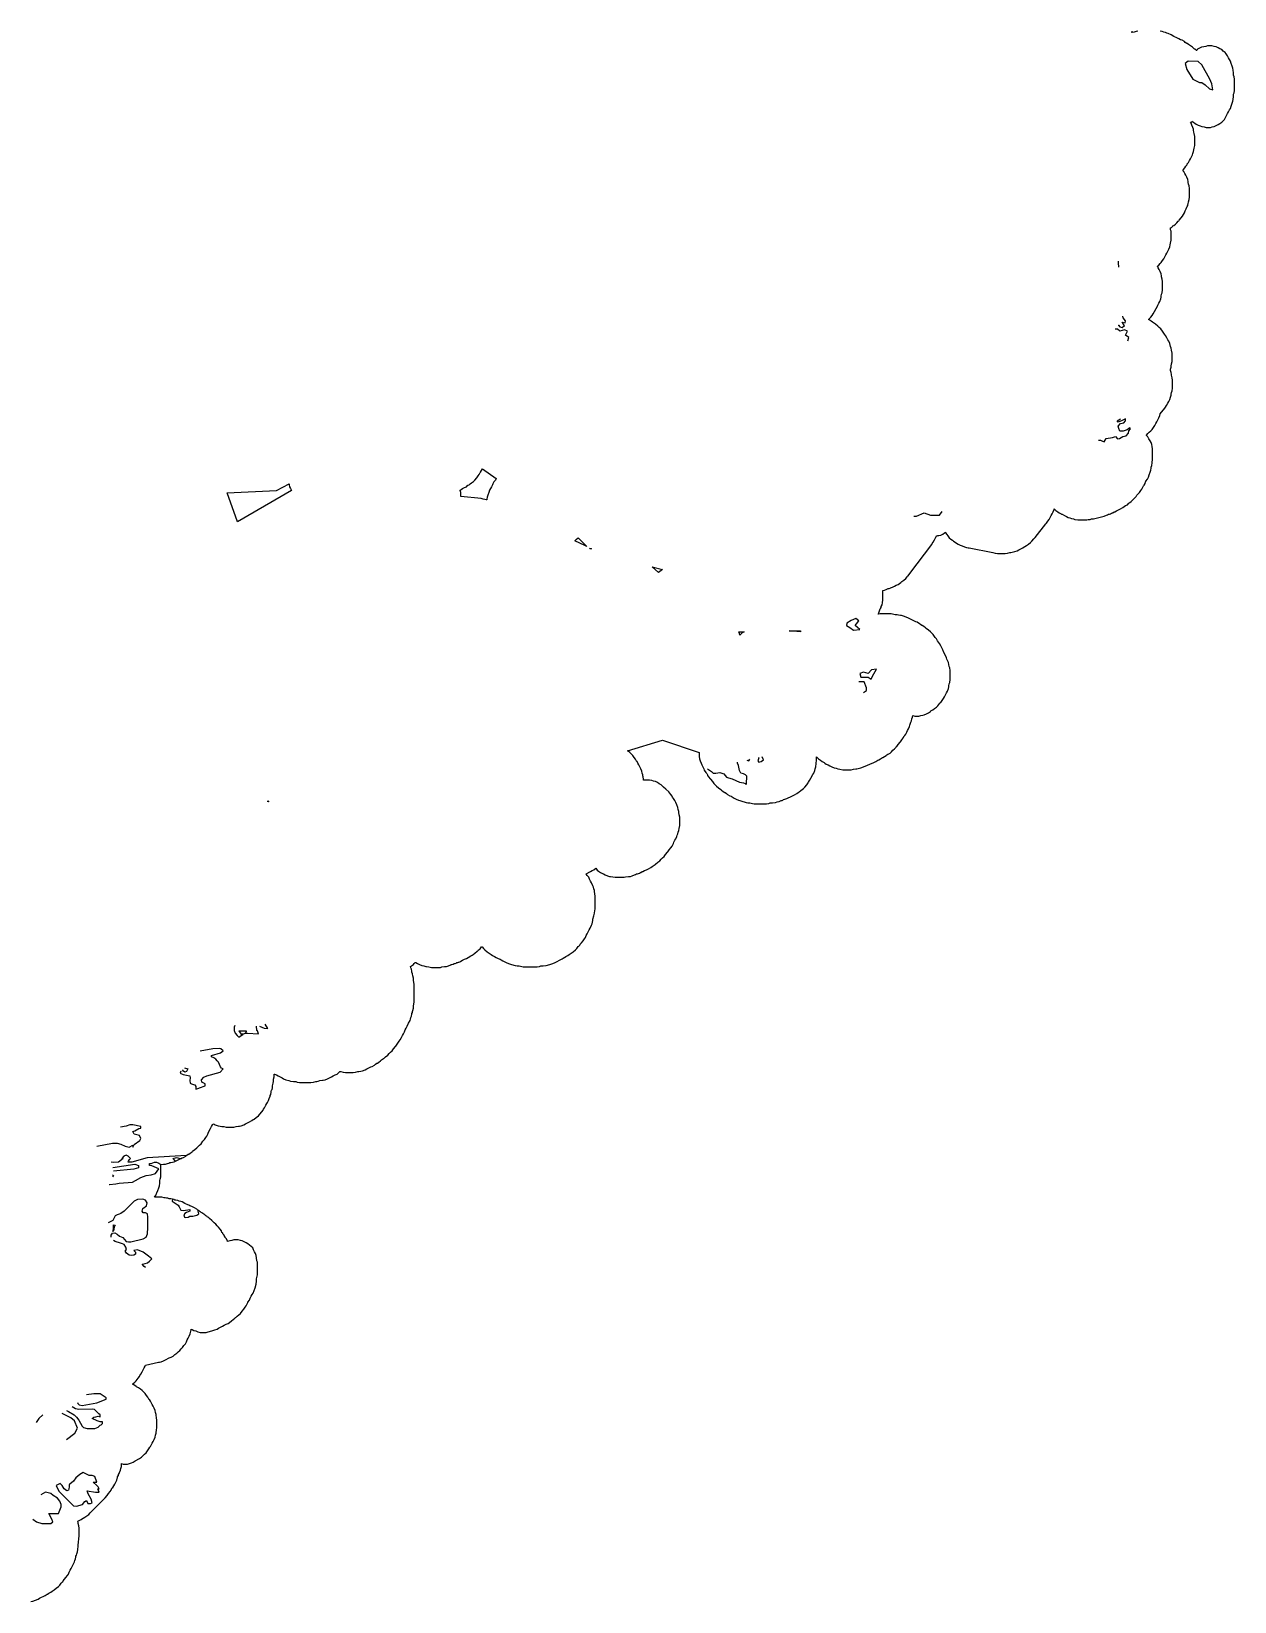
# Model space of a CAD drawing. Header units: metres. Extents: x 0 to 1325, y -1 to 773.
# Drawn here: x 434.15 to 459.54, y 143.67 to 176.79 of the extents above; entities that cross this region are included whole.
import ezdxf

# ---------------------------------------------------------------- set-up
doc = ezdxf.new("R2010")
doc.units = ezdxf.units.M

msp = doc.modelspace()

# ---------------------------------------------------------------- linework, layer by layer
at = {"layer": 'CUT'}
for points in [[(434.14, 143.668), (434.18, 143.678), (434.24, 143.698), (434.29, 143.718), (434.32, 143.738), (434.36, 143.758), (434.4, 143.778), (434.44, 143.798), (434.48, 143.828), (434.49, 143.828), (434.52, 143.848), (434.56, 143.868), (434.59, 143.888), (434.63, 143.918), (434.67, 143.948), (434.72, 143.988), (434.75, 144.018), (434.78, 144.058), (434.79, 144.068), (434.8, 144.078), (434.81, 144.088), (434.82, 144.108), (434.85, 144.138), (434.88, 144.178), (434.91, 144.218), (434.93, 144.248), (434.95, 144.288), (434.97, 144.328), (434.99, 144.368), (435.01, 144.408), (435.03, 144.448), (435.06, 144.508), (435.07, 144.538), (435.08, 144.568), (435.09, 144.608), (435.09, 144.628), (435.1, 144.648), (435.11, 144.678), (435.12, 144.718), (435.13, 144.768), (435.14, 144.838), (435.14, 144.858), (435.16, 145.058), (435.16, 145.098), (435.16, 145.178), (435.16, 145.218), (435.15, 145.268), (435.14, 145.318), (435.14, 145.338), (435.13, 145.368), (435.16, 145.378), (435.2, 145.398), (435.23, 145.418), (435.24, 145.428), (435.28, 145.448), (435.32, 145.478), (435.36, 145.508), (435.39, 145.538), (435.68, 145.828), (435.71, 145.858), (435.75, 145.908), (435.78, 145.948), (435.81, 145.988), (435.83, 146.018), (435.84, 146.038), (435.85, 146.058), (435.87, 146.078), (435.89, 146.108), (435.91, 146.148), (435.93, 146.188), (435.95, 146.228), (435.96, 146.268), (435.97, 146.278), (435.97, 146.288), (435.97, 146.298), (435.98, 146.318), (435.99, 146.328), (435.99, 146.348), (436, 146.368), (436.01, 146.388), (436.03, 146.438), (436.04, 146.478), (436.05, 146.518), (436.05, 146.558), (436.05, 146.578), (436.09, 146.568), (436.13, 146.568), (436.18, 146.568), (436.22, 146.578), (436.26, 146.598), (436.3, 146.608), (436.34, 146.638), (436.38, 146.658), (436.39, 146.668), (436.43, 146.688), (436.47, 146.718), (436.51, 146.748), (436.54, 146.778), (436.57, 146.808), (436.6, 146.848), (436.63, 146.888), (436.65, 146.928), (436.66, 146.938), (436.68, 146.968), (436.7, 147.008), (436.72, 147.048), (436.74, 147.088), (436.76, 147.138), (436.77, 147.178), (436.78, 147.218), (436.78, 147.238), (436.79, 147.288), (436.8, 147.338), (436.8, 147.378), (436.8, 147.458), (436.8, 147.498), (436.79, 147.548), (436.78, 147.598), (436.78, 147.618), (436.77, 147.658), (436.76, 147.698), (436.74, 147.748), (436.72, 147.788), (436.7, 147.828), (436.68, 147.868), (436.66, 147.898), (436.64, 147.928), (436.63, 147.938), (436.61, 147.978), (436.58, 148.018), (436.55, 148.058), (436.52, 148.088), (436.49, 148.118), (436.45, 148.148), (436.41, 148.178), (436.37, 148.198), (436.36, 148.208), (436.33, 148.228), (436.3, 148.248), (436.28, 148.258), (436.3, 148.268), (436.33, 148.298), (436.36, 148.328), (436.4, 148.378), (436.43, 148.418), (436.44, 148.438), (436.46, 148.468), (436.49, 148.518), (436.51, 148.558), (436.53, 148.598), (436.55, 148.638), (436.56, 148.658), (436.83, 148.718), (436.85, 148.718), (436.89, 148.728), (436.94, 148.748), (436.98, 148.768), (437.06, 148.808), (437.1, 148.828), (437.14, 148.848), (437.18, 148.878), (437.22, 148.908), (437.25, 148.938), (437.28, 148.968), (437.31, 148.998), (437.34, 149.028), (437.37, 149.068), (437.4, 149.108), (437.42, 149.148), (437.44, 149.188), (437.46, 149.228), (437.48, 149.268), (437.5, 149.318), (437.52, 149.398), (437.52, 149.418), (437.54, 149.408), (437.58, 149.388), (437.62, 149.378), (437.66, 149.358), (437.71, 149.348), (437.75, 149.348), (437.79, 149.348), (437.84, 149.348), (437.88, 149.358), (437.96, 149.378), (438.02, 149.398), (438.07, 149.418), (438.1, 149.438), (438.18, 149.478), (438.22, 149.498), (438.26, 149.518), (438.3, 149.538), (438.33, 149.558), (438.37, 149.588), (438.41, 149.618), (438.44, 149.648), (438.46, 149.658), (438.47, 149.668), (438.48, 149.678), (438.49, 149.688), (438.53, 149.718), (438.56, 149.748), (438.6, 149.798), (438.63, 149.838), (438.66, 149.878), (438.68, 149.908), (438.7, 149.948), (438.72, 149.978), (438.72, 149.988), (438.75, 150.028), (438.77, 150.068), (438.79, 150.108), (438.81, 150.148), (438.83, 150.178), (438.85, 150.228), (438.87, 150.288), (438.89, 150.368), (438.9, 150.428), (438.9, 150.458), (438.9, 150.478), (438.91, 150.508), (438.92, 150.558), (438.92, 150.598), (438.92, 150.788), (438.92, 150.828), (438.91, 150.858), (438.9, 150.918), (438.89, 150.968), (438.88, 151.008), (438.86, 151.048), (438.84, 151.088), (438.82, 151.128), (438.79, 151.158), (438.75, 151.188), (438.72, 151.218), (438.68, 151.238), (438.64, 151.258), (438.6, 151.278), (438.56, 151.288), (438.51, 151.298), (438.47, 151.298), (438.42, 151.298), (438.38, 151.288), (438.34, 151.278), (438.29, 151.268), (438.29, 151.278), (438.26, 151.328), (438.24, 151.348), (438.24, 151.358), (438.22, 151.388), (438.22, 151.398), (438.21, 151.408), (438.2, 151.418), (438.19, 151.428), (438.19, 151.438), (438.18, 151.448), (438.17, 151.458), (438.16, 151.488), (438.13, 151.528), (438.1, 151.568), (438.07, 151.598), (438.04, 151.628), (438.01, 151.658), (437.98, 151.688), (437.96, 151.708), (437.91, 151.748), (437.88, 151.778), (437.87, 151.778), (437.86, 151.788), (437.85, 151.798), (437.83, 151.808), (437.81, 151.828), (437.77, 151.858), (437.75, 151.868), (437.73, 151.878), (437.72, 151.888), (437.71, 151.888), (437.69, 151.908), (437.68, 151.918), (437.67, 151.918), (437.64, 151.948), (437.59, 151.978), (437.55, 151.998), (437.5, 152.018), (437.49, 152.018), (437.47, 152.028), (437.45, 152.038), (437.39, 152.068), (437.33, 152.098), (437.3, 152.108), (437.27, 152.118), (437.24, 152.128), (437.2, 152.138), (437.19, 152.138), (437.18, 152.138), (437.16, 152.148), (437.13, 152.158), (437.09, 152.168), (437.06, 152.168), (437.03, 152.178), (437.02, 152.178), (437, 152.178), (436.97, 152.188), (436.95, 152.188), (436.9, 152.198), (436.86, 152.198), (436.75, 152.198), (436.76, 152.218), (436.78, 152.248), (436.78, 152.258), (436.79, 152.268), (436.79, 152.278), (436.8, 152.288), (436.82, 152.338), (436.84, 152.398), (436.85, 152.438), (436.86, 152.498), (436.86, 152.528), (436.86, 152.548), (436.87, 152.578), (436.88, 152.628), (436.88, 152.668), (436.88, 152.828), (436.88, 152.868), (436.88, 152.888), (436.94, 152.898), (436.98, 152.898), (437.02, 152.908), (437.05, 152.918), (437.07, 152.928), (437.09, 152.928), (437.13, 152.938), (437.16, 152.948), (437.19, 152.958), (437.25, 152.988), (437.29, 153.008), (437.33, 153.028), (437.36, 153.038), (437.41, 153.068), (437.43, 153.088), (437.46, 153.108), (437.47, 153.108), (437.5, 153.128), (437.54, 153.158), (437.55, 153.168), (437.6, 153.208), (437.64, 153.238), (437.67, 153.268), (437.7, 153.298), (437.73, 153.328), (437.77, 153.378), (437.8, 153.418), (437.83, 153.458), (437.85, 153.488), (437.87, 153.528), (437.89, 153.568), (437.93, 153.648), (437.95, 153.688), (437.97, 153.728), (437.98, 153.748), (438, 153.738), (438.01, 153.738), (438.03, 153.728), (438.05, 153.718), (438.09, 153.708), (438.13, 153.698), (438.17, 153.688), (438.21, 153.688), (438.26, 153.678), (438.3, 153.678), (438.38, 153.678), (438.42, 153.678), (438.47, 153.688), (438.52, 153.698), (438.54, 153.698), (438.58, 153.708), (438.63, 153.728), (438.67, 153.748), (438.71, 153.768), (438.75, 153.788), (438.8, 153.818), (438.83, 153.838), (438.85, 153.848), (438.89, 153.878), (438.94, 153.918), (438.97, 153.948), (439.01, 153.998), (439.04, 154.038), (439.05, 154.058), (439.07, 154.088), (439.1, 154.138), (439.12, 154.178), (439.13, 154.198), (439.15, 154.238), (439.17, 154.278), (439.19, 154.328), (439.19, 154.348), (439.2, 154.368), (439.2, 154.378), (439.2, 154.388), (439.21, 154.398), (439.21, 154.408), (439.21, 154.418), (439.21, 154.428), (439.22, 154.458), (439.23, 154.468), (439.24, 154.508), (439.24, 154.548), (439.25, 154.608), (439.26, 154.638), (439.26, 154.678), (439.26, 154.688), (439.27, 154.738), (439.27, 154.778), (439.27, 154.798), (439.28, 154.798), (439.32, 154.778), (439.36, 154.758), (439.4, 154.738), (439.44, 154.718), (439.47, 154.698), (439.52, 154.678), (439.58, 154.658), (439.62, 154.648), (439.68, 154.638), (439.71, 154.638), (439.73, 154.638), (439.76, 154.628), (439.81, 154.618), (439.85, 154.618), (440.01, 154.618), (440.05, 154.618), (440.1, 154.628), (440.15, 154.638), (440.17, 154.638), (440.2, 154.648), (440.24, 154.658), (440.29, 154.668), (440.31, 154.668), (440.35, 154.678), (440.4, 154.698), (440.44, 154.718), (440.48, 154.738), (440.52, 154.758), (440.56, 154.778), (440.6, 154.798), (440.64, 154.828), (440.66, 154.848), (440.67, 154.848), (440.68, 154.848), (440.73, 154.838), (440.78, 154.828), (440.82, 154.828), (440.9, 154.828), (440.94, 154.828), (440.99, 154.838), (441.04, 154.848), (441.06, 154.848), (441.1, 154.858), (441.14, 154.868), (441.19, 154.888), (441.23, 154.908), (441.31, 154.948), (441.34, 154.958), (441.39, 154.988), (441.41, 155.008), (441.44, 155.028), (441.45, 155.028), (441.48, 155.048), (441.52, 155.078), (441.54, 155.098), (441.56, 155.108), (441.57, 155.118), (441.58, 155.128), (441.59, 155.128), (441.62, 155.158), (441.67, 155.198), (441.7, 155.228), (441.73, 155.258), (441.76, 155.288), (441.79, 155.328), (441.83, 155.378), (441.84, 155.388), (441.87, 155.428), (441.9, 155.468), (441.91, 155.488), (441.93, 155.518), (441.96, 155.568), (441.98, 155.608), (442, 155.648), (442.02, 155.688), (442.04, 155.728), (442.06, 155.768), (442.08, 155.808), (442.11, 155.868), (442.14, 155.928), (442.15, 155.958), (442.16, 155.988), (442.17, 156.018), (442.18, 156.058), (442.18, 156.068), (442.18, 156.078), (442.19, 156.098), (442.19, 156.118), (442.2, 156.138), (442.21, 156.188), (442.21, 156.228), (442.21, 156.238), (442.22, 156.268), (442.23, 156.318), (442.23, 156.368), (442.23, 156.638), (442.23, 156.688), (442.22, 156.738), (442.21, 156.768), (442.21, 156.778), (442.21, 156.818), (442.2, 156.868), (442.19, 156.908), (442.18, 156.948), (442.18, 156.968), (442.17, 157.008), (442.16, 157.038), (442.15, 157.068), (442.17, 157.078), (442.21, 157.108), (442.23, 157.128), (442.25, 157.148), (442.26, 157.148), (442.3, 157.128), (442.34, 157.108), (442.39, 157.088), (442.43, 157.078), (442.47, 157.068), (442.49, 157.068), (442.54, 157.058), (442.59, 157.048), (442.63, 157.048), (442.74, 157.048), (442.78, 157.048), (442.81, 157.058), (442.87, 157.068), (442.91, 157.068), (442.95, 157.078), (443, 157.098), (443.01, 157.108), (443.02, 157.108), (443.05, 157.118), (443.07, 157.128), (443.09, 157.128), (443.11, 157.138), (443.13, 157.148), (443.14, 157.148), (443.15, 157.148), (443.16, 157.158), (443.17, 157.158), (443.19, 157.168), (443.2, 157.168), (443.21, 157.178), (443.25, 157.198), (443.29, 157.218), (443.33, 157.238), (443.37, 157.258), (443.42, 157.288), (443.45, 157.308), (443.47, 157.318), (443.51, 157.348), (443.56, 157.388), (443.57, 157.398), (443.58, 157.408), (443.62, 157.438), (443.65, 157.478), (443.66, 157.478), (443.69, 157.448), (443.72, 157.418), (443.77, 157.378), (443.81, 157.348), (443.85, 157.318), (443.88, 157.298), (443.92, 157.278), (443.96, 157.258), (444, 157.238), (444.04, 157.218), (444.06, 157.208), (444.1, 157.188), (444.14, 157.168), (444.17, 157.148), (444.22, 157.128), (444.28, 157.108), (444.36, 157.088), (444.4, 157.078), (444.44, 157.078), (444.5, 157.068), (444.53, 157.058), (444.57, 157.058), (444.78, 157.058), (444.82, 157.058), (444.87, 157.068), (444.9, 157.078), (444.92, 157.078), (444.95, 157.078), (445.01, 157.088), (445.09, 157.108), (445.15, 157.128), (445.2, 157.148), (445.23, 157.168), (445.31, 157.208), (445.35, 157.228), (445.39, 157.258), (445.4, 157.258), (445.43, 157.278), (445.47, 157.298), (445.5, 157.318), (445.54, 157.348), (445.58, 157.378), (445.63, 157.418), (445.66, 157.448), (445.69, 157.488), (445.7, 157.498), (445.72, 157.518), (445.73, 157.538), (445.76, 157.568), (445.79, 157.608), (445.82, 157.648), (445.84, 157.678), (445.86, 157.718), (445.88, 157.758), (445.9, 157.798), (445.92, 157.838), (445.94, 157.878), (445.97, 157.938), (445.98, 157.968), (445.99, 157.998), (446, 158.038), (446, 158.068), (446.02, 158.138), (446.03, 158.188), (446.04, 158.248), (446.05, 158.278), (446.05, 158.318), (446.05, 158.508), (446.05, 158.548), (446.04, 158.598), (446.03, 158.648), (446.03, 158.668), (446.02, 158.708), (446.01, 158.738), (446, 158.768), (445.97, 158.828), (445.95, 158.868), (445.93, 158.908), (445.91, 158.948), (445.88, 158.988), (445.86, 159.018), (445.95, 159.068), (445.98, 159.088), (446.02, 159.108), (446.06, 159.138), (446.09, 159.098), (446.12, 159.078), (446.16, 159.048), (446.2, 159.028), (446.22, 159.018), (446.26, 158.998), (446.31, 158.978), (446.35, 158.968), (446.37, 158.968), (446.42, 158.958), (446.47, 158.948), (446.51, 158.948), (446.62, 158.948), (446.66, 158.948), (446.69, 158.958), (446.75, 158.968), (446.79, 158.968), (446.83, 158.978), (446.88, 158.998), (446.9, 159.008), (446.92, 159.018), (446.94, 159.018), (446.96, 159.028), (446.98, 159.038), (447, 159.048), (447.01, 159.048), (447.04, 159.068), (447.05, 159.068), (447.09, 159.088), (447.13, 159.108), (447.17, 159.128), (447.22, 159.158), (447.25, 159.178), (447.27, 159.188), (447.31, 159.218), (447.32, 159.228), (447.37, 159.268), (447.41, 159.298), (447.44, 159.328), (447.47, 159.358), (447.5, 159.388), (447.53, 159.428), (447.57, 159.478), (447.58, 159.488), (447.61, 159.528), (447.64, 159.568), (447.67, 159.608), (447.7, 159.658), (447.71, 159.688), (447.73, 159.728), (447.75, 159.758), (447.77, 159.808), (447.78, 159.838), (447.79, 159.868), (447.8, 159.898), (447.81, 159.938), (447.82, 159.978), (447.83, 160.038), (447.83, 160.088), (447.83, 160.178), (447.83, 160.218), (447.82, 160.268), (447.81, 160.318), (447.81, 160.338), (447.8, 160.378), (447.79, 160.418), (447.77, 160.478), (447.75, 160.528), (447.73, 160.568), (447.7, 160.608), (447.68, 160.638), (447.67, 160.658), (447.64, 160.698), (447.6, 160.748), (447.54, 160.808), (447.49, 160.848), (447.48, 160.858), (447.47, 160.868), (447.44, 160.898), (447.4, 160.918), (447.36, 160.948), (447.32, 160.968), (447.28, 160.978), (447.24, 160.988), (447.19, 160.998), (447.15, 160.998), (447.13, 160.998), (447.09, 160.998), (447.07, 160.998), (447.07, 161.028), (447.06, 161.058), (447.06, 161.068), (447.05, 161.088), (447.05, 161.108), (447.04, 161.148), (447.03, 161.188), (447.01, 161.238), (446.99, 161.278), (446.97, 161.318), (446.95, 161.358), (446.93, 161.388), (446.92, 161.398), (446.9, 161.438), (446.87, 161.478), (446.84, 161.518), (446.81, 161.548), (446.78, 161.578), (446.74, 161.608), (446.73, 161.618), (447.47, 161.838), (448.24, 161.578), (448.24, 161.538), (448.24, 161.498), (448.25, 161.448), (448.26, 161.408), (448.28, 161.358), (448.3, 161.318), (448.34, 161.238), (448.35, 161.208), (448.38, 161.158), (448.4, 161.138), (448.42, 161.108), (448.42, 161.098), (448.44, 161.068), (448.47, 161.028), (448.48, 161.018), (448.52, 160.968), (448.55, 160.928), (448.58, 160.898), (448.61, 160.868), (448.65, 160.838), (448.7, 160.798), (448.71, 160.788), (448.75, 160.758), (448.78, 160.738), (448.79, 160.738), (448.82, 160.718), (448.84, 160.698), (448.89, 160.668), (448.92, 160.658), (448.93, 160.648), (448.94, 160.648), (448.98, 160.618), (449.02, 160.598), (449.07, 160.578), (449.1, 160.568), (449.16, 160.548), (449.19, 160.538), (449.23, 160.528), (449.27, 160.518), (449.31, 160.518), (449.37, 160.508), (449.4, 160.498), (449.44, 160.498), (449.62, 160.498), (449.66, 160.498), (449.71, 160.508), (449.74, 160.518), (449.76, 160.518), (449.79, 160.518), (449.85, 160.528), (449.89, 160.538), (449.93, 160.548), (449.97, 160.568), (449.98, 160.568), (449.99, 160.568), (450.01, 160.578), (450.02, 160.588), (450.05, 160.598), (450.09, 160.608), (450.2, 160.658), (450.21, 160.668), (450.25, 160.688), (450.3, 160.718), (450.33, 160.738), (450.35, 160.748), (450.39, 160.778), (450.44, 160.818), (450.47, 160.848), (450.51, 160.898), (450.54, 160.938), (450.55, 160.958), (450.57, 160.988), (450.6, 161.038), (450.64, 161.118), (450.66, 161.148), (450.68, 161.198), (450.69, 161.238), (450.7, 161.278), (450.7, 161.298), (450.71, 161.328), (450.71, 161.338), (450.71, 161.368), (450.72, 161.398), (450.72, 161.448), (450.72, 161.488), (450.73, 161.478), (450.76, 161.448), (450.8, 161.418), (450.84, 161.388), (450.88, 161.368), (450.89, 161.358), (450.92, 161.338), (450.96, 161.318), (451, 161.298), (451.04, 161.278), (451.09, 161.258), (451.13, 161.248), (451.17, 161.238), (451.21, 161.228), (451.27, 161.218), (451.32, 161.218), (451.41, 161.218), (451.45, 161.218), (451.5, 161.228), (451.55, 161.238), (451.57, 161.238), (451.65, 161.258), (451.71, 161.278), (451.93, 161.368), (451.97, 161.388), (452.01, 161.418), (452.02, 161.418), (452.03, 161.428), (452.07, 161.448), (452.11, 161.478), (452.12, 161.478), (452.15, 161.498), (452.19, 161.518), (452.2, 161.528), (452.22, 161.548), (452.23, 161.548), (452.27, 161.568), (452.3, 161.598), (452.33, 161.628), (452.36, 161.658), (452.39, 161.688), (452.4, 161.698), (452.41, 161.708), (452.44, 161.748), (452.48, 161.798), (452.49, 161.808), (452.52, 161.848), (452.54, 161.878), (452.54, 161.888), (452.55, 161.898), (452.56, 161.908), (452.56, 161.918), (452.58, 161.938), (452.6, 161.968), (452.62, 162.008), (452.64, 162.048), (452.66, 162.078), (452.68, 162.128), (452.69, 162.158), (452.71, 162.218), (452.72, 162.248), (452.73, 162.288), (452.74, 162.328), (452.75, 162.358), (452.79, 162.348), (452.84, 162.348), (452.88, 162.348), (452.92, 162.358), (452.96, 162.368), (452.99, 162.378), (453.04, 162.398), (453.08, 162.418), (453.12, 162.448), (453.13, 162.458), (453.17, 162.478), (453.21, 162.508), (453.25, 162.538), (453.28, 162.568), (453.32, 162.618), (453.33, 162.628), (453.34, 162.638), (453.37, 162.678), (453.4, 162.718), (453.42, 162.758), (453.44, 162.798), (453.46, 162.838), (453.48, 162.878), (453.5, 162.928), (453.51, 162.968), (453.51, 162.988), (453.52, 163.028), (453.53, 163.058), (453.54, 163.118), (453.54, 163.168), (453.54, 163.258), (453.54, 163.308), (453.53, 163.368), (453.52, 163.398), (453.51, 163.438), (453.5, 163.478), (453.49, 163.508), (453.47, 163.548), (453.46, 163.578), (453.4, 163.708), (453.39, 163.728), (453.38, 163.748), (453.36, 163.788), (453.34, 163.828), (453.31, 163.878), (453.29, 163.908), (453.27, 163.938), (453.26, 163.948), (453.25, 163.978), (453.24, 163.988), (453.22, 164.008), (453.21, 164.028), (453.18, 164.068), (453.15, 164.098), (453.12, 164.128), (453.08, 164.158), (453.03, 164.198), (453.02, 164.208), (452.98, 164.238), (452.95, 164.258), (452.94, 164.258), (452.91, 164.278), (452.89, 164.298), (452.84, 164.328), (452.81, 164.338), (452.73, 164.378), (452.69, 164.398), (452.66, 164.418), (452.61, 164.438), (452.55, 164.458), (452.51, 164.468), (452.49, 164.468), (452.45, 164.478), (452.42, 164.488), (452.38, 164.488), (452.32, 164.498), (452.29, 164.508), (452.25, 164.508), (452.1, 164.508), (452.06, 164.508), (452.02, 164.498), (452.03, 164.528), (452.05, 164.568), (452.06, 164.608), (452.07, 164.618), (452.08, 164.638), (452.08, 164.648), (452.08, 164.658), (452.1, 164.698), (452.11, 164.738), (452.12, 164.798), (452.12, 164.848), (452.12, 164.988), (452.12, 164.998), (452.15, 165.008), (452.19, 165.018), (452.23, 165.038), (452.24, 165.038), (452.25, 165.038), (452.27, 165.048), (452.28, 165.058), (452.32, 165.068), (452.36, 165.088), (452.4, 165.108), (452.44, 165.128), (452.47, 165.148), (452.5, 165.168), (452.52, 165.188), (452.56, 165.218), (452.6, 165.248), (452.63, 165.288), (452.64, 165.298), (452.65, 165.308), (452.69, 165.358), (453.15, 165.968), (453.16, 165.988), (453.18, 166.018), (453.21, 166.068), (453.23, 166.108), (453.24, 166.138), (453.25, 166.138), (453.25, 166.148), (453.26, 166.148), (453.28, 166.158), (453.3, 166.158), (453.34, 166.168), (453.38, 166.188), (453.42, 166.218), (453.44, 166.228), (453.44, 166.218), (453.47, 166.178), (453.49, 166.148), (453.52, 166.108), (453.55, 166.078), (453.59, 166.058), (453.61, 166.038), (453.64, 166.018), (453.67, 165.998), (453.71, 165.978), (453.75, 165.958), (453.79, 165.938), (453.84, 165.918), (453.88, 165.908), (453.92, 165.898), (453.94, 165.898), (454.44, 165.798), (454.49, 165.788), (454.54, 165.778), (454.58, 165.778), (454.66, 165.778), (454.7, 165.778), (454.75, 165.788), (454.8, 165.798), (454.82, 165.798), (454.9, 165.818), (454.95, 165.838), (454.99, 165.858), (455.03, 165.878), (455.07, 165.898), (455.1, 165.918), (455.11, 165.928), (455.15, 165.948), (455.19, 165.978), (455.23, 166.008), (455.26, 166.038), (455.3, 166.088), (455.33, 166.118), (455.56, 166.408), (455.57, 166.418), (455.6, 166.458), (455.63, 166.498), (455.65, 166.538), (455.67, 166.578), (455.69, 166.618), (455.71, 166.658), (455.73, 166.708), (455.73, 166.718), (455.77, 166.688), (455.81, 166.658), (455.84, 166.638), (455.88, 166.618), (455.89, 166.608), (455.9, 166.608), (455.95, 166.578), (455.99, 166.558), (456.03, 166.538), (456.06, 166.528), (456.1, 166.518), (456.14, 166.508), (456.17, 166.498), (456.23, 166.488), (456.28, 166.488), (456.37, 166.488), (456.42, 166.488), (456.45, 166.498), (456.48, 166.498), (456.49, 166.498), (456.52, 166.508), (456.53, 166.508), (456.56, 166.508), (456.79, 166.568), (456.84, 166.588), (456.86, 166.598), (456.88, 166.608), (456.9, 166.608), (456.92, 166.618), (456.94, 166.628), (456.96, 166.638), (456.97, 166.638), (457, 166.658), (457.01, 166.658), (457.05, 166.678), (457.09, 166.698), (457.13, 166.718), (457.18, 166.748), (457.21, 166.768), (457.24, 166.788), (457.28, 166.808), (457.31, 166.838), (457.32, 166.848), (457.33, 166.858), (457.36, 166.878), (457.39, 166.908), (457.42, 166.938), (457.44, 166.958), (457.45, 166.968), (457.46, 166.978), (457.48, 167.008), (457.5, 167.028), (457.53, 167.068), (457.56, 167.108), (457.58, 167.138), (457.6, 167.178), (457.62, 167.208), (457.63, 167.218), (457.65, 167.258), (457.66, 167.288), (457.67, 167.298), (457.67, 167.308), (457.7, 167.348), (457.72, 167.388), (457.74, 167.438), (457.76, 167.498), (457.77, 167.538), (457.78, 167.578), (457.78, 167.598), (457.79, 167.638), (457.8, 167.688), (457.8, 167.708), (457.81, 167.758), (457.81, 167.808), (457.81, 167.948), (457.81, 167.988), (457.8, 168.038), (457.79, 168.078), (457.78, 168.118), (457.76, 168.158), (457.73, 168.198), (457.71, 168.238), (457.68, 168.268), (457.68, 168.278), (457.71, 168.308), (457.74, 168.338), (457.77, 168.368), (457.8, 168.398), (457.83, 168.438), (457.86, 168.478), (457.88, 168.518), (457.9, 168.558), (457.92, 168.598), (457.94, 168.638), (457.96, 168.688), (457.97, 168.728), (458, 168.758), (458.04, 168.808), (458.07, 168.848), (458.08, 168.868), (458.1, 168.898), (458.13, 168.948), (458.15, 168.988), (458.17, 169.028), (458.19, 169.078), (458.2, 169.118), (458.2, 169.138), (458.21, 169.178), (458.22, 169.208), (458.23, 169.268), (458.23, 169.318), (458.23, 169.398), (458.23, 169.438), (458.22, 169.488), (458.21, 169.538), (458.21, 169.558), (458.2, 169.598), (458.19, 169.638), (458.19, 169.648), (458.19, 169.668), (458.2, 169.708), (458.2, 169.728), (458.21, 169.778), (458.22, 169.828), (458.22, 169.868), (458.22, 169.958), (458.22, 170.008), (458.21, 170.068), (458.2, 170.108), (458.19, 170.148), (458.17, 170.208), (458.15, 170.258), (458.13, 170.288), (458.11, 170.328), (458.08, 170.378), (458.06, 170.408), (458.05, 170.428), (458.02, 170.468), (457.98, 170.518), (457.95, 170.548), (457.92, 170.578), (457.87, 170.618), (457.83, 170.648), (457.81, 170.658), (457.78, 170.678), (457.74, 170.708), (457.72, 170.718), (457.74, 170.728), (457.77, 170.768), (457.8, 170.798), (457.82, 170.838), (457.91, 170.998), (457.92, 171.018), (457.94, 171.058), (457.96, 171.098), (457.98, 171.148), (457.99, 171.188), (457.99, 171.208), (458, 171.248), (458.01, 171.278), (458.02, 171.338), (458.02, 171.388), (458.02, 171.478), (458.02, 171.518), (458.01, 171.568), (458, 171.618), (458, 171.638), (457.99, 171.678), (457.97, 171.728), (457.95, 171.768), (457.93, 171.808), (457.91, 171.838), (457.94, 171.858), (457.97, 171.898), (457.98, 171.908), (457.99, 171.918), (458.02, 171.958), (458.05, 171.998), (458.07, 172.038), (458.09, 172.078), (458.11, 172.118), (458.13, 172.158), (458.15, 172.198), (458.17, 172.248), (458.18, 172.288), (458.19, 172.328), (458.2, 172.388), (458.2, 172.438), (458.2, 172.528), (458.2, 172.578), (458.19, 172.608), (458.19, 172.638), (458.19, 172.648), (458.21, 172.658), (458.23, 172.678), (458.24, 172.688), (458.26, 172.698), (458.29, 172.728), (458.32, 172.758), (458.35, 172.788), (458.36, 172.798), (458.37, 172.808), (458.41, 172.858), (458.44, 172.898), (458.46, 172.928), (458.48, 172.968), (458.5, 173.008), (458.52, 173.048), (458.53, 173.088), (458.54, 173.098), (458.55, 173.118), (458.55, 173.128), (458.55, 173.138), (458.56, 173.158), (458.57, 173.198), (458.58, 173.248), (458.59, 173.298), (458.59, 173.338), (458.59, 173.428), (458.59, 173.478), (458.58, 173.538), (458.57, 173.568), (458.56, 173.608), (458.56, 173.628), (458.55, 173.668), (458.53, 173.718), (458.51, 173.758), (458.49, 173.798), (458.47, 173.838), (458.45, 173.868), (458.46, 173.878), (458.49, 173.918), (458.51, 173.948), (458.52, 173.958), (458.53, 173.968), (458.54, 173.988), (458.54, 173.998), (458.57, 174.028), (458.59, 174.068), (458.61, 174.108), (458.63, 174.148), (458.65, 174.188), (458.66, 174.218), (458.67, 174.258), (458.68, 174.298), (458.69, 174.328), (458.7, 174.388), (458.7, 174.438), (458.7, 174.528), (458.7, 174.578), (458.69, 174.638), (458.68, 174.668), (458.67, 174.708), (458.67, 174.728), (458.66, 174.768), (458.64, 174.818), (458.62, 174.858), (458.61, 174.878), (458.64, 174.888), (458.65, 174.898), (458.66, 174.888), (458.7, 174.858), (458.73, 174.838), (458.77, 174.818), (458.81, 174.798), (458.85, 174.788), (458.9, 174.778), (458.94, 174.768), (458.98, 174.768), (459.03, 174.768), (459.07, 174.778), (459.11, 174.788), (459.15, 174.808), (459.19, 174.828), (459.23, 174.848), (459.27, 174.878), (459.3, 174.908), (459.33, 174.938), (459.35, 174.978), (459.37, 175.018), (459.39, 175.058), (459.41, 175.098), (459.43, 175.138), (459.45, 175.168), (459.47, 175.218), (459.49, 175.278), (459.5, 175.318), (459.51, 175.358), (459.52, 175.418), (459.52, 175.448), (459.52, 175.468), (459.53, 175.498), (459.54, 175.548), (459.54, 175.588), (459.54, 175.748), (459.54, 175.788), (459.53, 175.838), (459.52, 175.868), (459.52, 175.888), (459.52, 175.918), (459.51, 175.978), (459.5, 176.018), (459.49, 176.058), (459.47, 176.118), (459.45, 176.168), (459.43, 176.198), (459.41, 176.238), (459.39, 176.278), (459.36, 176.318), (459.34, 176.348), (459.3, 176.378), (459.27, 176.408), (459.23, 176.428), (459.19, 176.448), (459.15, 176.468), (459.11, 176.478), (459.06, 176.488), (459.02, 176.488), (458.97, 176.488), (458.93, 176.478), (458.89, 176.468), (458.84, 176.458), (458.8, 176.438), (458.76, 176.418), (458.74, 176.388), (458.73, 176.388), (458.72, 176.408), (458.71, 176.408), (458.7, 176.418), (458.69, 176.428), (458.67, 176.438), (458.65, 176.458), (458.61, 176.488), (458.57, 176.518), (458.54, 176.538), (458.53, 176.538), (458.5, 176.558), (458.48, 176.578), (458.43, 176.608), (458.4, 176.618), (458.36, 176.638), (458.32, 176.658), (458.26, 176.688), (458.2, 176.718), (458.14, 176.748), (458.11, 176.758), (458.08, 176.768), (458.05, 176.778), (458.01, 176.788), (457.97, 176.798)], [(457.5, 176.798), (457.46, 176.788), (457.42, 176.778), (457.38, 176.768), (457.37, 176.768), (457.38, 176.798)]]:
    msp.add_lwpolyline(points, dxfattribs=at)
for points in [[(443.21, 166.978), (443.21, 167.028), (443.21, 167.068), (443.2, 167.108), (443.2, 167.118), (443.22, 167.128), (443.25, 167.148), (443.29, 167.168), (443.33, 167.188), (443.36, 167.218), (443.37, 167.218), (443.39, 167.228), (443.4, 167.238), (443.41, 167.248), (443.44, 167.268), (443.48, 167.298), (443.51, 167.328), (443.55, 167.378), (443.58, 167.418), (443.6, 167.448), (443.62, 167.488), (443.63, 167.498), (443.65, 167.528), (443.67, 167.568), (443.96, 167.358), (443.94, 167.328), (443.91, 167.288), (443.89, 167.248), (443.88, 167.228), (443.86, 167.188), (443.84, 167.148), (443.82, 167.118), (443.8, 167.068), (443.78, 167.008), (443.77, 166.968), (443.76, 166.928), (443.76, 166.908), (443.75, 166.908), (443.72, 166.918), (443.68, 166.928), (443.64, 166.938), (443.21, 166.978)], [(439.62, 167.148), (439.64, 167.108), (438.5, 166.448), (438.28, 167.058), (439.32, 167.108), (439.59, 167.248), (439.59, 167.228), (439.6, 167.188), (439.62, 167.148)], [(445.83, 165.948), (445.62, 166.048), (445.65, 166.078), (445.69, 166.108), (445.87, 165.928), (445.83, 165.948)], [(445.97, 165.878), (445.94, 165.878), (445.93, 165.888), (445.97, 165.878)], [(447.47, 165.438), (447.38, 165.378), (447.25, 165.498), (447.47, 165.438)], [(449.15, 164.108), (449.12, 164.078), (449.1, 164.058), (449.09, 164.088), (449.08, 164.128), (449.19, 164.128), (449.15, 164.108)], [(450.38, 164.128), (450.14, 164.148), (450.38, 164.148), (450.38, 164.128)], [(439.14, 160.558), (439.16, 160.548), (439.14, 160.538), (439.14, 160.558)], [(438.53, 155.708), (438.68, 155.708), (438.68, 155.698), (438.67, 155.658), (438.64, 155.648), (438.6, 155.638), (438.59, 155.628), (438.57, 155.658), (438.54, 155.698), (438.53, 155.708)], [(435.88, 151.618), (435.92, 151.608), (435.91, 151.598), (435.9, 151.568), (435.89, 151.528), (435.88, 151.488), (435.87, 151.478), (435.88, 151.528), (435.88, 151.568), (435.88, 151.608), (435.88, 151.618)]]:
    msp.add_lwpolyline(points, close=True, dxfattribs=at)
at = {"layer": 'SCORE'}
for points in [[(459.06, 175.688), (459.02, 175.788), (458.85, 176.088), (458.77, 176.158), (458.56, 176.168), (458.5, 176.118), (458.53, 175.988), (458.66, 175.788), (458.69, 175.768), (458.8, 175.718), (458.85, 175.718), (458.92, 175.668), (459.01, 175.578), (459.08, 175.558), (459.06, 175.688)], [(457.1, 171.818), (457.09, 171.908), (457.09, 171.948)], [(457.08, 170.598), (457.09, 170.598), (457.12, 170.558), (457.17, 170.548), (457.22, 170.588), (457.18, 170.628), (457.17, 170.658), (457.23, 170.648), (457.24, 170.688), (457.19, 170.748), (457.18, 170.788)], [(457.29, 170.268), (457.31, 170.338), (457.24, 170.388), (457.28, 170.468), (457.22, 170.498), (457.12, 170.468), (457.07, 170.508), (457.02, 170.508)], [(457.3, 168.318), (457.31, 168.368), (457.34, 168.408), (457.33, 168.428), (457.27, 168.388), (457.19, 168.358), (457.12, 168.358), (457.1, 168.418), (457.08, 168.468), (457.13, 168.518), (457.2, 168.538), (457.24, 168.578), (457.24, 168.618), (457.17, 168.588), (457.08, 168.548), (457.06, 168.578), (457.13, 168.618)], [(456.67, 168.168), (456.71, 168.168), (456.75, 168.148), (456.79, 168.138), (456.83, 168.208), (456.96, 168.228), (457.03, 168.248), (457.07, 168.198), (457.11, 168.208), (457.18, 168.248), (457.25, 168.258), (457.3, 168.318)], [(452.83, 166.568), (452.99, 166.638), (453.12, 166.588), (453.31, 166.588), (453.37, 166.668)], [(452.77, 166.568), (452.83, 166.568)], [(451.5, 164.158), (451.63, 164.178), (451.58, 164.218), (451.53, 164.258), (451.56, 164.298), (451.61, 164.358), (451.55, 164.408), (451.45, 164.368), (451.36, 164.308), (451.35, 164.258), (451.42, 164.218), (451.5, 164.158)], [(451.87, 163.128), (451.9, 163.188), (451.93, 163.238), (451.98, 163.338), (451.88, 163.328), (451.81, 163.248), (451.71, 163.278), (451.63, 163.248), (451.65, 163.168), (451.81, 163.168), (451.87, 163.128)], [(451.71, 162.848), (451.77, 162.888), (451.77, 162.948), (451.72, 163.068), (451.64, 163.068), (451.61, 163.068)], [(448.42, 161.238), (448.5, 161.178), (448.54, 161.148), (448.59, 161.148), (448.68, 161.158), (448.72, 161.148), (448.76, 161.128), (448.82, 161.058), (448.86, 161.048), (448.94, 161.028), (449.09, 160.958), (449.18, 160.938), (449.21, 160.928), (449.23, 160.908), (449.24, 160.918), (449.25, 161.078), (449.22, 161.108), (449.18, 161.128), (449.12, 161.148), (449.09, 161.198), (449.07, 161.308), (449.05, 161.358), (449.05, 161.378)], [(449.25, 161.418), (449.29, 161.408), (449.31, 161.438)], [(449.49, 161.478), (449.5, 161.468), (449.48, 161.408), (449.5, 161.378), (449.55, 161.388), (449.6, 161.428), (449.57, 161.488)], [(438.44, 155.818), (438.43, 155.788), (438.43, 155.718), (438.45, 155.658), (438.49, 155.608), (438.53, 155.578), (438.62, 155.638), (438.6, 155.638), (438.59, 155.628), (438.57, 155.658), (438.54, 155.698), (438.53, 155.708), (438.68, 155.708), (438.68, 155.698), (438.67, 155.658), (438.71, 155.658), (438.94, 155.648), (438.92, 155.708), (438.91, 155.718), (438.9, 155.808)], [(438.96, 155.808), (439.06, 155.768), (439.14, 155.758), (439.08, 155.848)], [(437.3, 154.858), (437.29, 154.818), (437.35, 154.788), (437.49, 154.758), (437.5, 154.718), (437.49, 154.658), (437.5, 154.608), (437.53, 154.588), (437.57, 154.578), (437.6, 154.568), (437.62, 154.538), (437.62, 154.478), (437.68, 154.498), (437.7, 154.508), (437.82, 154.548), (437.82, 154.588), (437.75, 154.628), (437.74, 154.678), (437.79, 154.728), (437.85, 154.758), (438.13, 154.838), (438.2, 154.908), (438.16, 154.918), (438.14, 154.948), (438.12, 154.998), (438.1, 155.048), (438.07, 155.078), (438.04, 155.108), (438, 155.138), (437.95, 155.158), (437.95, 155.188), (438.14, 155.248), (438.2, 155.288), (438.15, 155.328), (438.11, 155.338), (437.98, 155.328), (437.71, 155.278)], [(437.38, 154.928), (437.45, 154.908), (437.42, 154.848), (437.39, 154.838), (437.36, 154.858), (437.34, 154.888)], [(435.53, 153.278), (435.86, 153.338), (435.96, 153.338), (436.04, 153.318), (436.13, 153.278), (436.21, 153.258), (436.29, 153.298), (436.29, 153.258), (436.32, 153.308), (436.44, 153.398), (436.46, 153.438), (436.43, 153.498), (436.32, 153.528), (436.29, 153.588), (436.33, 153.598), (436.42, 153.648), (436.46, 153.658), (436.46, 153.688), (436.29, 153.728), (436.23, 153.728), (436.15, 153.698), (436.03, 153.678)], [(435.79, 152.468), (435.8, 152.468), (435.93, 152.478), (436, 152.498), (436.28, 152.518), (436.35, 152.548), (436.46, 152.618), (436.57, 152.658), (436.68, 152.668), (436.77, 152.698), (436.84, 152.798), (436.69, 152.858), (436.64, 152.868), (436.64, 152.908), (436.68, 152.908), (436.75, 152.938), (436.79, 152.938), (436.84, 152.918), (436.88, 152.888), (436.94, 152.898), (436.98, 152.898), (437.02, 152.908), (437.05, 152.918), (437.07, 152.928), (437.09, 152.928), (437.13, 152.938), (437.16, 152.948), (437.19, 152.958), (437.14, 153.018), (437.21, 153.038), (437.29, 153.018), (437.31, 153.018), (437.33, 153.028), (437.36, 153.038), (437.41, 153.068), (437.42, 153.078), (436.59, 153.028), (436.27, 152.938), (436.19, 152.938), (436.2, 152.958)], [(436.2, 152.958), (436.22, 152.998), (436.24, 153.018), (436.19, 153.068), (436.15, 153.088), (436.1, 153.068), (436.06, 153.018), (436.09, 153.018), (435.99, 152.938), (435.88, 152.928), (435.83, 152.938)], [(435.87, 152.828), (436.33, 152.898), (436.41, 152.868), (436.41, 152.818), (436.31, 152.788), (435.88, 152.748)], [(435.86, 152.668), (435.88, 152.658), (435.86, 152.628)], [(435.83, 151.358), (435.83, 151.398), (435.86, 151.438), (435.91, 151.448), (435.96, 151.418), (436.01, 151.378), (436.08, 151.348), (436.15, 151.268), (436.2, 151.258), (436.25, 151.258), (436.51, 151.318), (436.57, 151.358), (436.6, 151.428), (436.61, 151.558), (436.61, 151.778), (436.6, 151.848), (436.56, 151.868), (436.51, 151.868), (436.49, 151.908), (436.5, 151.958), (436.58, 152.018), (436.59, 152.078), (436.56, 152.138), (436.5, 152.158), (436.39, 152.148), (436.32, 152.118), (436.11, 151.908), (436.04, 151.858), (436, 151.838), (435.96, 151.828), (435.92, 151.808), (435.87, 151.708), (435.77, 151.658)], [(437.42, 151.878), (437.39, 151.858), (437.37, 151.828), (437.38, 151.778), (437.41, 151.768), (437.46, 151.778), (437.49, 151.798), (437.56, 151.798), (437.64, 151.818), (437.68, 151.848), (437.67, 151.908), (437.67, 151.918), (437.64, 151.948), (437.59, 151.978), (437.55, 151.998), (437.5, 152.018), (437.49, 152.018), (437.47, 152.028), (437.45, 152.038), (437.39, 152.068), (437.33, 152.098), (437.3, 152.108), (437.27, 152.118), (437.24, 152.128), (437.2, 152.138), (437.19, 152.138), (437.18, 152.138), (437.16, 152.148), (437.13, 152.158), (437.13, 152.148), (437.12, 152.118), (437.25, 152.028), (437.27, 151.998), (437.3, 151.928), (437.36, 151.918), (437.49, 151.938), (437.49, 151.908), (437.42, 151.878)], [(435.88, 151.528), (435.88, 151.568), (435.88, 151.608), (435.88, 151.618), (435.92, 151.608), (435.91, 151.598), (435.9, 151.568), (435.89, 151.528), (435.88, 151.488), (435.87, 151.478), (435.88, 151.528)], [(436.56, 150.718), (436.53, 150.738), (436.49, 150.788), (436.55, 150.798), (436.6, 150.818), (436.64, 150.848), (436.69, 150.898), (436.62, 150.958), (436.51, 151.038), (436.39, 151.088), (436.31, 151.078), (436.35, 151.038), (436.35, 150.998), (436.31, 150.978), (436.26, 150.968), (436.21, 150.978), (436.16, 151.018), (436.13, 151.058), (436.16, 151.098), (436.14, 151.148), (436.11, 151.198), (436.07, 151.218), (436.03, 151.228), (435.92, 151.268), (435.88, 151.288)], [(435.15, 147.498), (435.22, 147.368), (435.25, 147.338), (435.33, 147.318), (435.49, 147.318), (435.56, 147.348), (435.6, 147.388), (435.62, 147.398), (435.64, 147.418), (435.65, 147.428), (435.65, 147.458), (435.6, 147.458), (435.54, 147.478), (435.43, 147.528), (435.47, 147.558), (435.51, 147.568), (435.56, 147.578), (435.6, 147.568), (435.6, 147.608), (435.57, 147.628), (435.52, 147.688), (435.48, 147.718), (435.43, 147.728), (435.15, 147.718), (435.08, 147.738), (435.01, 147.778)], [(435.12, 147.868), (435.13, 147.848), (435.16, 147.818), (435.22, 147.808), (435.53, 147.858), (435.73, 147.938), (435.73, 147.968), (435.6, 148.048), (435.47, 148.048), (435.31, 148.028)], [(434.39, 147.608), (434.31, 147.528), (434.25, 147.448)], [(434.89, 147.088), (435.07, 147.218), (435.12, 147.328), (435.06, 147.478), (434.98, 147.548), (434.8, 147.638)], [(434.89, 147.698), (434.93, 147.678), (435.05, 147.608), (435.1, 147.558), (435.15, 147.498)], [(435.41, 145.828), (435.35, 145.938), (435.33, 146.008), (435.5, 145.978), (435.58, 145.978), (435.55, 146.048), (435.58, 146.048), (435.56, 146.088), (435.53, 146.118), (435.45, 146.188), (435.47, 146.188), (435.53, 146.188), (435.49, 146.308), (435.43, 146.328), (435.37, 146.328), (435.24, 146.388), (435.17, 146.348), (435.09, 146.278), (435.04, 146.208), (434.96, 146.148), (434.95, 146.138), (434.95, 146.088), (434.94, 146.048), (434.93, 146.018), (434.9, 146.008), (434.84, 146.048), (434.8, 146.118), (434.76, 146.158), (434.67, 146.118), (434.73, 145.998), (435.04, 145.688), (435.1, 145.678), (435.23, 145.718), (435.28, 145.778), (435.31, 145.798), (435.34, 145.738), (435.37, 145.738), (435.4, 145.738), (435.43, 145.748), (435.41, 145.828)], [(434.18, 145.408), (434.26, 145.348), (434.37, 145.318), (434.56, 145.318), (434.6, 145.348), (434.58, 145.408), (434.52, 145.528), (434.72, 145.528), (434.78, 145.668), (434.78, 145.718), (434.75, 145.788), (434.7, 145.848), (434.61, 145.908), (434.56, 145.948), (434.45, 145.978), (434.35, 145.918)]]:
    msp.add_lwpolyline(points, dxfattribs=at)

doc.saveas('drawing.dxf')
